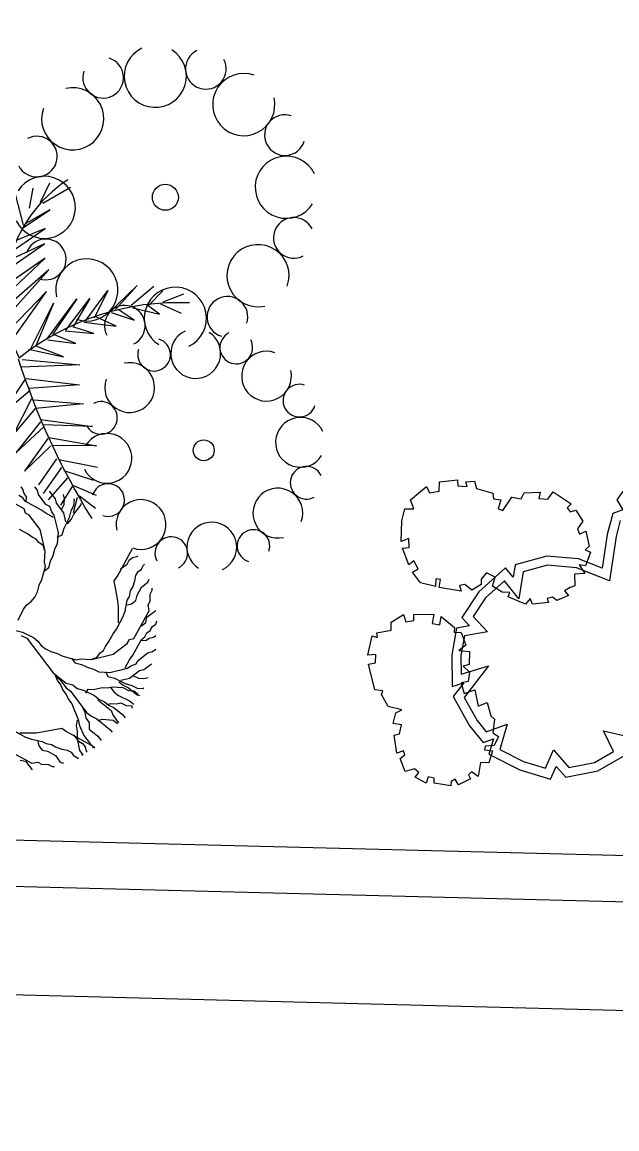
# Model space of a CAD drawing. Header units: millimetres. Extents: x 2680932 to 6187768, y 127588 to 383208.
# Drawn here: x 3072706 to 3073475, y 146375 to 147805 of the extents above; entities that cross this region are included whole.
import ezdxf

# ---------------------------------------------------------------- set-up
doc = ezdxf.new("R2010")
doc.units = ezdxf.units.MM
doc.header["$LTSCALE"] = 20
for name, color, linetype in [('家具内线', 36, 'Continuous'), ('家具外线', 255, 'Continuous'), ('装饰一', 201, 'Continuous'), ('阳台栏杆', 149, 'Continuous')]:
    doc.layers.add(name, color=color, linetype=linetype)

# ---------------------------------------------------------------- blocks, each defined once
blk = doc.blocks.new('MK-ZW-0004')
at = {"layer": '家具内线'}
for p, q in [((-131356.9, 4514.5), (-131363.7, 4542.2)), ((-131354.9, 4510.9), (-131339.5, 4535.5)), ((-131354.8, 4495.1), (-131371.2, 4515.8)), ((-131341.6, 4507.5), (-131355.9, 4492.9)), ((-131354.5, 4474.7), (-131341.6, 4507.5)), ((-131357.9, 4472.8), (-131378.7, 4505.2)), ((-131352.1, 4442.9), (-131382.4, 4484.1)), ((-131382.4, 4484.1), (-131355.2, 4452.2)), ((-131338.5, 4474.4), (-131354.8, 4455.6)), ((-131351.8, 4446.2), (-131338.5, 4474.4)), ((-131333.7, 4450.2), (-131349, 4425.7)), ((-131344.2, 4409.4), (-131333.7, 4450.2)), ((-131380.7, 4445.5), (-131347.7, 4423.3)), ((-131345.6, 4411.8), (-131380.7, 4445.5)), ((-131337.1, 4385), (-131373.6, 4421.1)), ((-131373.6, 4421.1), (-131340.8, 4395.5)), ((-131327.9, 4420.3), (-131340.2, 4394.3)), ((-131336.4, 4383.8), (-131327.9, 4420.3)), ((-131503.8, 4377), (-131519.7, 4414.9)), ((-131329.2, 4359.4), (-131375.3, 4404.3)), ((-131375.3, 4404.3), (-131334, 4367.8)), ((-131318.3, 4395.7), (-131334, 4367.8)), ((-131327.5, 4360.4), (-131318.3, 4395.7)), ((-131307, 4324.1), (-131290.3, 4397)), ((-131290.3, 4397), (-131296.9, 4321.7)), ((-131281.9, 4326.1), (-131264.8, 4393.2)), ((-131264.8, 4393.2), (-131268.3, 4327.8)), ((-131253.3, 4332.3), (-131239.7, 4395.3)), ((-131239.7, 4395.3), (-131241.9, 4332.7)), ((-131226.9, 4337.2), (-131208.9, 4402.7)), ((-131208.9, 4402.7), (-131219.4, 4339.4)), ((-131202.3, 4345.2), (-131183.8, 4404.8)), ((-131183.8, 4404.8), (-131191.7, 4347.1)), ((-131172.3, 4354.1), (-131156.1, 4402.2)), ((-131157.4, 4358.6), (-131140.2, 4395)), ((-131136.7, 4368.4), (-131120.4, 4396.1)), ((-131122.6, 4374.4), (-131104.1, 4393.1)), ((-131505.1, 4374.2), (-131528.5, 4389.5)), ((-131475.6, 4348.2), (-131493.7, 4384.9)), ((-131493.7, 4384.9), (-131480.5, 4351.5)), ((-131303.3, 4377.4), (-131321, 4345.1)), ((-131319, 4333.7), (-131303.3, 4377.4)), ((-131499.4, 4359.1), (-131524.5, 4367.2)), ((-131449.2, 4332.6), (-131470.8, 4375.5)), ((-131470.8, 4375.5), (-131460.2, 4336.6)), ((-131424.5, 4320.2), (-131451.4, 4372.2)), ((-131451.4, 4372.2), (-131437.3, 4327.2)), ((-131392.9, 4315.8), (-131432.9, 4370.6)), ((-131432.9, 4370.6), (-131404.3, 4315.4)), ((-131364.2, 4311.8), (-131417.1, 4373.5)), ((-131417.1, 4373.5), (-131375.7, 4311.3)), ((-131333.9, 4314.8), (-131389.8, 4366.6)), ((-131389.8, 4366.6), (-131347.5, 4313.1)), ((-131318, 4335.8), (-131373.5, 4373.6)), ((-131373.5, 4373.6), (-131322.8, 4344.2)), ((-131135.8, 4366.8), (-131113.8, 4348.8)), ((-131120.8, 4371.3), (-131101.9, 4363.7)), ((-131173.7, 4351.3), (-131143.3, 4323.7)), ((-131161.8, 4356.1), (-131131.4, 4328.5)), ((-131147.7, 4362.1), (-131122.6, 4333.5)), ((-131478.7, 4348.5), (-131519.6, 4343.4)), ((-131223.8, 4336.9), (-131188.2, 4300.1)), ((-131188.2, 4300.1), (-131217.2, 4340.7)), ((-131201.4, 4343.6), (-131163.5, 4308.1)), ((-131163.5, 4308.1), (-131190.8, 4345.6)), ((-131281.1, 4324.6), (-131240.1, 4288.8)), ((-131240.1, 4288.8), (-131266.1, 4329.1)), ((-131254.6, 4329.5), (-131211.1, 4299.3)), ((-131211.1, 4299.3), (-131241.9, 4332.7))]:
    blk.add_line(p, q, dxfattribs=at)
for centre, radius in [((-131490.5, 4534.9), 16.8), ((-131159.8, 4541.4), 13.5)]:
    blk.add_circle(centre, radius, dxfattribs=at)
at = {"layer": '家具外线'}
for p, q in [((-131000.1, 4447.7), (-131003.9, 4449.6)), ((-130989.1, 4451.9), (-130992, 4452.3)), ((-130984.4, 4448.5), (-130989.1, 4451.9)), ((-130955.6, 4440.5), (-130962.6, 4452.8)), ((-130945.2, 4450.5), (-130949, 4452.4)), ((-130942.6, 4445.9), (-130945.2, 4450.5)), ((-131034.9, 4437.9), (-131035.8, 4439.5)), ((-131034.3, 4432.2), (-131034.9, 4437.9)), ((-131022.8, 4444.9), (-131023.7, 4446.4)), ((-131018.1, 4441.4), (-131022.8, 4444.9)), ((-131015.5, 4436.8), (-131018.1, 4441.4)), ((-131010.8, 4433.4), (-131015.5, 4436.8)), ((-130994.8, 4438.4), (-131000.1, 4447.7)), ((-130985.5, 4431.5), (-130994.8, 4438.4)), ((-130975.7, 4447.3), (-130984.4, 4448.5)), ((-130971, 4443.9), (-130975.7, 4447.3)), ((-130963.2, 4444.3), (-130971, 4443.9)), ((-130930.5, 4420.2), (-130963.2, 4444.3)), ((-130948.9, 4438.2), (-130955.6, 4440.5)), ((-130945.4, 4432), (-130948.9, 4438.2)), ((-130937.9, 4442.5), (-130942.6, 4445.9)), ((-130935.3, 4437.8), (-130937.9, 4442.5)), ((-130930.6, 4434.4), (-130935.3, 4437.8)), ((-130928.9, 4445.6), (-130930.7, 4448.6)), ((-130928.3, 4439.8), (-130928.9, 4445.6)), ((-130925.7, 4435.2), (-130928.3, 4439.8)), ((-130927.1, 4428.2), (-130925.7, 4435.2)), ((-130910.6, 4441.8), (-130913.2, 4446.4)), ((-130910, 4436), (-130910.6, 4441.8)), ((-130902, 4422.2), (-130910, 4436)), ((-130889, 4427.6), (-130895.2, 4438.3)), ((-131013.3, 4409.5), (-131046, 4433.7)), ((-131031.7, 4427.5), (-131034.3, 4432.2)), ((-131027, 4424.1), (-131031.7, 4427.5)), ((-131021.8, 4414.9), (-131027, 4424.1)), ((-131004.1, 4431.1), (-131010.8, 4433.4)), ((-130996.5, 4427.3), (-131004.1, 4431.1)), ((-130991.9, 4423.8), (-130996.5, 4427.3)), ((-130985.2, 4421.5), (-130991.9, 4423.8)), ((-130978.8, 4429.2), (-130985.5, 4431.5)), ((-130980.5, 4418.1), (-130985.2, 4421.5)), ((-130975.3, 4423.1), (-130978.8, 4429.2)), ((-130974.7, 4417.3), (-130975.3, 4423.1)), ((-130928, 4429.8), (-130930.6, 4434.4)), ((-130929.9, 4414.4), (-130930.5, 4420.2)), ((-130909.3, 4416), (-130928, 4429.8)), ((-130897.4, 4418.7), (-130902, 4422.2)), ((-130888.4, 4421.8), (-130889, 4427.6)), ((-130880.5, 4408), (-130888.4, 4421.8)), ((-130878.8, 4419.2), (-130877.4, 4426.1)), ((-130877.4, 4426.1), (-130878, 4431.9)), ((-130866.3, 4416.1), (-130864.9, 4423)), ((-130864.9, 4423), (-130865.7, 4424.6)), ((-131007.8, 4404.5), (-131013.3, 4409.5)), ((-130967.1, 4413.5), (-130980.5, 4418.1)), ((-130959.5, 4409.7), (-130967.1, 4413.5)), ((-130945.5, 4399.3), (-130959.5, 4409.7)), ((-130925.2, 4410.9), (-130929.9, 4414.4)), ((-130913.8, 4391), (-130925.2, 4410.9)), ((-130903.7, 4411), (-130909.3, 4416)), ((-130894.4, 4404.1), (-130903.7, 4411)), ((-130895.9, 4411.4), (-130897.4, 4418.7)), ((-130893.3, 4406.8), (-130895.9, 4411.4)), ((-130890.8, 4383.7), (-130893.3, 4406.8)), ((-130883.1, 4412.6), (-130878.8, 4419.2)), ((-130879.3, 4396.4), (-130880.5, 4408)), ((-130874, 4401.5), (-130870.6, 4409.6)), ((-130870.6, 4409.6), (-130866.3, 4416.1)), ((-130868, 4404.9), (-130857.5, 4415)), ((-130864.9, 4404.4), (-130863.5, 4411.3)), ((-130863.5, 4411.3), (-130858.3, 4416.3)), ((-130857.5, 4415), (-130856.4, 4417.7)), ((-130851.3, 4404), (-130846.1, 4409.1)), ((-130845.7, 4399.1), (-130844.3, 4406)), ((-130844.3, 4406), (-130841.4, 4405.6)), ((-130984.2, 4405.8), (-131007.8, 4404.5)), ((-130973.5, 4405.8), (-130984.2, 4405.8)), ((-130953.1, 4403.2), (-130973.5, 4405.8)), ((-130940, 4394.3), (-130945.5, 4399.3)), ((-130930.7, 4387.4), (-130940, 4394.3)), ((-130882.7, 4388.4), (-130874, 4401.5)), ((-130877.5, 4393.4), (-130872.3, 4398.4)), ((-130872.3, 4398.4), (-130868, 4404.9)), ((-130872.1, 4384), (-130869.3, 4397.8)), ((-130869.3, 4397.8), (-130864.9, 4404.4)), ((-130859.9, 4390.9), (-130851.3, 4404)), ((-130850.1, 4392.5), (-130845.7, 4399.1)), ((-130849.5, 4386.7), (-130850.1, 4392.5)), ((-130844.8, 4383.3), (-130834.4, 4393.3)), ((-130834.4, 4393.3), (-130830.3, 4395.6)), ((-130925.1, 4382.4), (-130930.7, 4387.4)), ((-130920.4, 4379), (-130925.1, 4382.4)), ((-130917.8, 4374.4), (-130920.4, 4379)), ((-130910.8, 4362.1), (-130913.8, 4391)), ((-130893.7, 4369.8), (-130890.8, 4383.7)), ((-130893.1, 4378.3), (-130886.2, 4380.3)), ((-130886.2, 4380.3), (-130882.7, 4388.4)), ((-130872.9, 4371.3), (-130871.5, 4378.2)), ((-130871.5, 4378.2), (-130872.1, 4384)), ((-130871.2, 4382.4), (-130865.1, 4385.9)), ((-130865.1, 4385.9), (-130859.9, 4390.9)), ((-130857.8, 4363.6), (-130842.2, 4378.7)), ((-130850.9, 4379.8), (-130849.5, 4386.7)), ((-130850.3, 4374), (-130850.9, 4379.8)), ((-130849.1, 4376.7), (-130844.8, 4383.3)), ((-130842.2, 4378.7), (-130835.2, 4380.6)), ((-130835.2, 4380.6), (-130825, 4386.4)), ((-130832.2, 4366), (-130829.4, 4379.9)), ((-130829.4, 4379.9), (-130824.2, 4384.9)), ((-131118.1, 4367.2), (-131119.7, 4366.4)), ((-131111.2, 4365.8), (-131118.1, 4367.2)), ((-131110.1, 4374.5), (-131112.8, 4375.7)), ((-131104.6, 4361.5), (-131111.2, 4365.8)), ((-131100, 4364.1), (-131110.1, 4374.5)), ((-131093.5, 4359.8), (-131100, 4364.1)), ((-130912.3, 4369.4), (-130917.8, 4374.4)), ((-130911.6, 4363.6), (-130912.3, 4369.4)), ((-130901.4, 4355.2), (-130898, 4363.3)), ((-130898, 4363.3), (-130893.7, 4369.8)), ((-130871.7, 4359.7), (-130872.9, 4371.3)), ((-130863.9, 4360.1), (-130858.7, 4365.1)), ((-130858.7, 4365.1), (-130854.3, 4371.7)), ((-130854.3, 4371.7), (-130849.1, 4376.7)), ((-130833.6, 4359.1), (-130818, 4374.1)), ((-130831.6, 4360.2), (-130832.2, 4366)), ((-130818, 4374.1), (-130814, 4376.4)), ((-131121.2, 4354.7), (-131126.9, 4354.1)), ((-131114.2, 4353.3), (-131121.2, 4354.7)), ((-131103.1, 4351.6), (-131116.9, 4343.7)), ((-131107.7, 4349), (-131114.2, 4353.3)), ((-131096.5, 4358), (-131104.6, 4361.5)), ((-131091.5, 4352.8), (-131103.1, 4351.6)), ((-131083.4, 4349.4), (-131096.5, 4358)), ((-131088.5, 4354.6), (-131093.5, 4359.8)), ((-131075.3, 4345.9), (-131083.4, 4349.4)), ((-130913.6, 4348.2), (-130910.8, 4362.1)), ((-130909.2, 4340.5), (-130905.8, 4348.6)), ((-130905.8, 4348.6), (-130901.4, 4355.2)), ((-130873.1, 4352.8), (-130871.7, 4359.7)), ((-130868.5, 4349.3), (-130873.1, 4352.8)), ((-130872.5, 4347), (-130863.9, 4360.1)), ((-130843.2, 4347.5), (-130838, 4352.5)), ((-130838, 4352.5), (-130833.6, 4359.1)), ((-130836.5, 4345.2), (-130830.4, 4348.7)), ((-130830.4, 4348.7), (-130821.7, 4347.5)), ((-130822.6, 4318.2), (-130798.4, 4350.9)), ((-130821.7, 4347.5), (-130811.2, 4357.6)), ((-130811.2, 4357.6), (-130805.2, 4361.1)), ((-130802.2, 4346.5), (-130797, 4351.5)), ((-130797, 4351.5), (-130798.1, 4348.8)), ((-131122.7, 4343.1), (-131133.4, 4336.9)), ((-131116.9, 4343.7), (-131122.7, 4343.1)), ((-131113.8, 4334.7), (-131117.2, 4330)), ((-131106.5, 4336.2), (-131113.8, 4334.7)), ((-131101.9, 4338.8), (-131106.5, 4336.2)), ((-131099.2, 4337.7), (-131106.1, 4328.4)), ((-131078.8, 4341.3), (-131101.9, 4338.8)), ((-131064.9, 4338.4), (-131078.8, 4341.3)), ((-131073.4, 4339), (-131075.3, 4345.9)), ((-131058.4, 4334.1), (-131064.9, 4338.4)), ((-130919.9, 4326.3), (-130913, 4342.5)), ((-130915.3, 4337.1), (-130909.2, 4340.5)), ((-130913, 4342.5), (-130913.6, 4348.2)), ((-130881.2, 4333.9), (-130876, 4338.9)), ((-130876, 4338.9), (-130872.5, 4347)), ((-130873.6, 4330.1), (-130843.2, 4347.5)), ((-130857, 4329.4), (-130836.1, 4335.2)), ((-130851.3, 4342.8), (-130844.3, 4344.8)), ((-130844.3, 4344.8), (-130836.5, 4345.2)), ((-130836.1, 4335.2), (-130828.3, 4335.6)), ((-130828.3, 4335.6), (-130814.4, 4339.5)), ((-130814.4, 4339.5), (-130802.2, 4346.5)), ((-130808, 4331.9), (-130804.5, 4336.6)), ((-130804.5, 4336.6), (-130799.9, 4339.3)), ((-130799.9, 4339.3), (-130794.2, 4339.9)), ((-130796.3, 4331.5), (-130790.2, 4334.9)), ((-130794.2, 4339.9), (-130792.6, 4340.7)), ((-130790.2, 4334.9), (-130789.3, 4333.4)), ((-131136.9, 4321.5), (-131141.5, 4318.9)), ((-131131.1, 4322.1), (-131136.9, 4321.5)), ((-131117.2, 4330), (-131131.1, 4322.1)), ((-131111.1, 4322.8), (-131124.9, 4304.1)), ((-131106.1, 4328.4), (-131111.1, 4322.8)), ((-131057.2, 4321.3), (-131086, 4318.3)), ((-131058.7, 4320.4), (-131064.5, 4319.8)), ((-131050.3, 4330.7), (-131058.4, 4334.1)), ((-131043.3, 4318.5), (-131057.2, 4321.3)), ((-131043.7, 4326.3), (-131050.3, 4330.7)), ((-131035.6, 4322.9), (-131043.7, 4326.3)), ((-131032.1, 4316.8), (-131035.6, 4322.9)), ((-130924.2, 4319.7), (-130919.9, 4326.3)), ((-130900.2, 4310.7), (-130884.6, 4325.8)), ((-130891, 4318.1), (-130878.8, 4325.1)), ((-130884.6, 4325.8), (-130881.2, 4333.9)), ((-130883.1, 4318.5), (-130876.2, 4320.4)), ((-130878.8, 4325.1), (-130873.6, 4330.1)), ((-130876.2, 4320.4), (-130870.1, 4323.9)), ((-130870.1, 4323.9), (-130863.1, 4325.9)), ((-130863.1, 4325.9), (-130857, 4329.4)), ((-130835.3, 4333.7), (-130828.6, 4331.4)), ((-130828.6, 4331.4), (-130820.7, 4331.8)), ((-130820.7, 4331.8), (-130812, 4330.6)), ((-130817.2, 4326.7), (-130808, 4331.9)), ((-130812, 4330.6), (-130796.3, 4331.5)), ((-130798.7, 4315.7), (-130795.3, 4320.4)), ((-130795.3, 4320.4), (-130790.7, 4323)), ((-130790.7, 4323), (-130787.2, 4327.7)), ((-130787.2, 4327.7), (-130785.7, 4328.6)), ((-131130.3, 4306.4), (-131134.9, 4303.8)), ((-131123.3, 4305), (-131130.3, 4306.4)), ((-131106, 4306.9), (-131109.5, 4302.2)), ((-131086, 4318.3), (-131106, 4306.9)), ((-131077.5, 4307), (-131082.5, 4301.4)), ((-131074.1, 4311.7), (-131077.5, 4307)), ((-131069.5, 4314.3), (-131074.1, 4311.7)), ((-131064.5, 4319.8), (-131069.5, 4314.3)), ((-131037.5, 4319.1), (-131043.3, 4318.5)), ((-131021.4, 4312.2), (-131037.5, 4319.1)), ((-131014.8, 4307.9), (-131021.4, 4312.2)), ((-131006.7, 4304.4), (-131014.8, 4307.9)), ((-130948.9, 4282.9), (-130900.2, 4310.7)), ((-130932, 4305.1), (-130927.7, 4311.6)), ((-130927.7, 4311.6), (-130924.2, 4319.7)), ((-130896.2, 4313.1), (-130891, 4318.1)), ((-130896.2, 4313.1), (-130889.2, 4315)), ((-130889.2, 4315), (-130883.1, 4318.5)), ((-130827.6, 4312.7), (-130822.6, 4318.2)), ((-130826.3, 4289.1), (-130827.6, 4312.7)), ((-130804.8, 4301.4), (-130801, 4309)), ((-130801, 4309), (-130798.7, 4315.7)), ((-130784.4, 4305), (-130782.5, 4308.8)), ((-131140.6, 4303.2), (-131143.7, 4301.4)), ((-131134.9, 4303.8), (-131140.6, 4303.2)), ((-131115.2, 4301.6), (-131139.4, 4268.9)), ((-131129.5, 4301.5), (-131132.9, 4296.8)), ((-131124.9, 4304.1), (-131129.5, 4301.5)), ((-131109.5, 4302.2), (-131115.2, 4301.6)), ((-131082.5, 4301.4), (-131089.4, 4292.1)), ((-131000.1, 4300.1), (-131006.7, 4304.4)), ((-130995.1, 4294.9), (-131000.1, 4300.1)), ((-130991.6, 4288.8), (-130995.1, 4294.9)), ((-130957.2, 4278.4), (-130948.5, 4291.5)), ((-130948.5, 4291.5), (-130943.3, 4296.6)), ((-130943.3, 4296.6), (-130937.2, 4300)), ((-130937.2, 4300), (-130932, 4305.1)), ((-130810.6, 4290.1), (-130808.3, 4296.8)), ((-130808.3, 4296.8), (-130804.8, 4301.4)), ((-130800.6, 4290.4), (-130793.7, 4299.8)), ((-130793.7, 4299.8), (-130784.4, 4305)), ((-130783.6, 4289.3), (-130780.2, 4294)), ((-130780.2, 4294), (-130779.8, 4296.9)), ((-130986.6, 4283.6), (-130991.6, 4288.8)), ((-130973.5, 4274.9), (-130986.6, 4283.6)), ((-130960.6, 4270.3), (-130957.2, 4278.4)), ((-130953.3, 4276.3), (-130948.9, 4282.9)), ((-130828.9, 4258), (-130826.3, 4278.4)), ((-130826.3, 4278.4), (-130826.3, 4289.1)), ((-130818.6, 4272), (-130814, 4285.4)), ((-130814.8, 4279.6), (-130809, 4280.2)), ((-130814, 4285.4), (-130810.6, 4290.1)), ((-130809, 4280.2), (-130802.8, 4283.7)), ((-130802.8, 4283.7), (-130800.6, 4290.4)), ((-130788.2, 4276), (-130784.8, 4280.6)), ((-130784.8, 4280.6), (-130783.6, 4289.3)), ((-130832.8, 4250.4), (-130822.4, 4264.4)), ((-130822.4, 4264.4), (-130818.6, 4272)), ((-130811.9, 4235.4), (-130787.8, 4268.1)), ((-130791.6, 4260.5), (-130779.3, 4267.6)), ((-130787.8, 4268.1), (-130788.2, 4276)), ((-130793.9, 4253.8), (-130791.6, 4260.5))]:
    blk.add_line(p, q, dxfattribs=at)
for centre, radius, start, end in [((-131550, 4698.6), 26.3, 154.0378, 65.0701), ((-131483, 4691.6), 40.2, 108.0305, 50.3192), ((-131416.8, 4692.7), 26.3, 109.0378, 20.0701), ((-131153.7, 4666.8), 32.2, 108.0305, 50.3192), ((-131596, 4651), 40.2, 153.0305, 95.3192), ((-131374.4, 4640.4), 40.2, 63.0305, 5.3192), ((-131207.3, 4672.4), 21.1, 154.0378, 65.0701), ((-131100.8, 4667.7), 21.1, 109.0378, 20.0701), ((-131244.2, 4634.4), 32.2, 153.0305, 95.3192), ((-131066.8, 4625.8), 32.2, 63.0305, 5.3192), ((-131648.3, 4608.6), 26.3, 199.0378, 110.0701), ((-131648.3, 4608.6), 26.3, 199.0378, 110.0701), ((-131326.8, 4594.3), 26.3, 64.0378, 335.0701), ((-131286, 4600.4), 21.1, 199.0378, 110.0701), ((-131286, 4600.4), 21.1, 199.0378, 110.0701), ((-131028.8, 4589), 21.1, 64.0378, 335.0701), ((-131647.3, 4542.4), 40.2, 198.0305, 140.3192), ((-131647.3, 4542.4), 40.2, 198.0305, 140.3192), ((-131285.2, 4547.5), 32.2, 198.0305, 140.3192), ((-131285.2, 4547.5), 32.2, 198.0305, 140.3192), ((-131333.8, 4527.3), 40.2, 18.0305, 320.3192), ((-131034.4, 4535.4), 32.2, 18.0305, 320.3192), ((-131027.3, 4490), 328.9, 169.8644, 211.0558), ((-131290.7, 4493.9), 21.1, 244.0378, 155.0701), ((-131654.2, 4475.4), 26.3, 244.0378, 155.0701), ((-131033.5, 4482.5), 21.1, 19.0378, 290.0701), ((-131332.7, 4461.2), 26.3, 19.0378, 290.0701), ((-131252.7, 4457), 32.2, 243.0305, 185.3192), ((-131075.3, 4448.5), 32.2, 333.0305, 275.3192), ((-131606.7, 4429.4), 40.2, 243.0305, 185.3192), ((-131385, 4418.7), 40.2, 333.0305, 275.3192), ((-131218.7, 4415.2), 21.1, 289.0378, 200.0701), ((-131165.8, 4416), 32.2, 288.0305, 230.3192), ((-131112.2, 4410.5), 21.1, 334.0378, 245.0701), ((-131498.1, 4378.1), 40.2, 288.0305, 230.3192), ((-131366.9, 4491.1), 180.3, 205.7676, 288.7087), ((-131564.3, 4377.1), 26.3, 289.0378, 200.0701), ((-131431.1, 4371.2), 26.3, 334.0378, 245.0701), ((-131476.9, 5247), 943.1, 280.2888, 294.1272)]:
    blk.add_arc(centre, radius, start, end, dxfattribs=at)
blk = doc.blocks.new('MK-ZW-0405')
at = {"layer": '家具内线'}
for p, q in [((-86239.6, -13580.7), (-86252.9, -13632.6)), ((-86252.9, -13632.6), (-86274.6, -13775.9)), ((-86474.3, -13725.6), (-86553.7, -13747.1)), ((-86381.1, -13733.7), (-86474.3, -13725.6)), ((-86553.7, -13747.1), (-86567.5, -13834.5)), ((-86274.6, -13775.9), (-86381.1, -13733.7)), ((-86613.6, -13776.4), (-86674.8, -13831)), ((-86567.5, -13834.5), (-86613.6, -13776.4)), ((-86674.8, -13831), (-86714.7, -13891.2)), ((-86714.7, -13891.2), (-86668.8, -13940.8)), ((-86668.8, -13940.8), (-86743.4, -13954)), ((-86743.4, -13954), (-86754.4, -14017.2)), ((-86754.4, -14017.2), (-86753.6, -14078)), ((-86753.6, -14078), (-86665.8, -14051.1)), ((-86665.8, -14051.1), (-86744.1, -14152.6)), ((-86744.1, -14152.6), (-86702.3, -14227.7)), ((-86702.3, -14227.7), (-86672.8, -14263.4)), ((-86672.8, -14263.4), (-86605.3, -14238.9)), ((-86605.3, -14238.9), (-86629, -14320.5)), ((-86261.5, -14327.5), (-86293.8, -14260.7)), ((-86293.8, -14260.7), (-86205.6, -14280.7)), ((-86629, -14320.5), (-86552.7, -14359.5)), ((-86481.1, -14381.1), (-86455.3, -14322.5)), ((-86455.3, -14322.5), (-86405.2, -14378.9)), ((-86322.4, -14362.7), (-86261.5, -14327.5)), ((-86552.7, -14359.5), (-86481.1, -14381.1)), ((-86405.2, -14378.9), (-86322.4, -14362.7))]:
    blk.add_line(p, q, dxfattribs=at)
at = {"layer": '家具外线'}
for p, q in [((-86194.8, -13436.7), (-86250.8, -13514.7)), ((-86917.9, -13514), (-86865.5, -13471.4)), ((-86865.5, -13471.4), (-86856, -13492)), ((-86825, -13486.4), (-86824.2, -13456.5)), ((-86824.2, -13456.5), (-86765.6, -13450)), ((-86765.6, -13450), (-86764.9, -13468.9)), ((-86764.9, -13468.9), (-86734.3, -13470.9)), ((-86738.6, -13456.4), (-86710.3, -13453.9)), ((-86734.3, -13470.9), (-86738.6, -13456.4)), ((-86710.3, -13453.9), (-86704.2, -13477.4)), ((-86704.2, -13477.4), (-86651.7, -13492.7)), ((-86907.1, -13543.2), (-86917.9, -13514)), ((-86856, -13492), (-86825, -13486.4)), ((-86651.7, -13492.7), (-86649.6, -13511.3)), ((-86649.6, -13511.3), (-86626, -13514.3)), ((-86626, -13514.3), (-86633.7, -13543.3)), ((-86619.3, -13548.8), (-86589.9, -13505.2)), ((-86589.9, -13505.2), (-86559.3, -13511.1)), ((-86559.3, -13511.1), (-86549.7, -13491.4)), ((-86549.7, -13491.4), (-86498.7, -13489.1)), ((-86498.7, -13489.1), (-86502.3, -13510.4)), ((-86502.3, -13510.4), (-86473.6, -13511.8)), ((-86473.6, -13511.8), (-86456, -13488.5)), ((-86456, -13488.5), (-86398.5, -13526.9)), ((-86250.8, -13514.7), (-86231.3, -13546.7)), ((-86945.2, -13581.9), (-86935.9, -13543.6)), ((-86935.9, -13543.6), (-86907.1, -13543.2)), ((-86633.7, -13543.3), (-86619.3, -13548.8)), ((-86398.5, -13526.9), (-86411, -13539.7)), ((-86411, -13539.7), (-86401.7, -13553.4)), ((-86401.7, -13553.4), (-86383.2, -13547.4)), ((-86383.2, -13547.4), (-86361, -13582.9)), ((-86231.3, -13546.7), (-86264, -13558.5)), ((-86947.2, -13648.5), (-86945.2, -13581.9)), ((-86361, -13582.9), (-86377.4, -13607.9)), ((-86264, -13558.5), (-86281.5, -13626.7)), ((-86377.4, -13607.9), (-86371.3, -13625)), ((-86371.3, -13625), (-86351.3, -13615.5)), ((-86351.3, -13615.5), (-86339.7, -13664.2)), ((-86923.2, -13639.6), (-86947.2, -13648.5)), ((-86921.7, -13668.4), (-86923.2, -13639.6)), ((-86281.5, -13626.7), (-86298, -13735.2)), ((-86942.9, -13670.4), (-86921.7, -13668.4)), ((-86922.6, -13724.2), (-86942.9, -13670.4)), ((-86476.9, -13696), (-86579.6, -13723.8)), ((-86374.3, -13705), (-86476.9, -13696)), ((-86339.7, -13664.2), (-86353.4, -13675.4)), ((-86353.4, -13675.4), (-86336.1, -13683.3)), ((-86336.1, -13683.3), (-86352.2, -13727.1)), ((-86906.8, -13710.9), (-86922.6, -13724.2)), ((-86893.1, -13737.2), (-86906.8, -13710.9)), ((-86579.6, -13723.8), (-86586, -13764.2)), ((-86298, -13735.2), (-86374.3, -13705)), ((-86352.2, -13727.1), (-86371.8, -13724)), ((-86371.8, -13724), (-86354.1, -13752)), ((-86910.8, -13748.2), (-86893.1, -13737.2)), ((-86885.1, -13782.4), (-86910.8, -13748.2)), ((-86610, -13734), (-86697, -13811.7)), ((-86671.3, -13750.3), (-86689.5, -13770.8)), ((-86644.2, -13763.8), (-86671.3, -13750.3)), ((-86652.9, -13792.8), (-86644.2, -13763.8)), ((-86586, -13764.2), (-86610, -13734)), ((-86354.1, -13752), (-86387, -13754.1)), ((-86387, -13754.1), (-86385.8, -13792.2)), ((-86836.6, -13793.9), (-86885.1, -13782.4)), ((-86835.7, -13769.8), (-86836.6, -13793.9)), ((-86820.8, -13771.8), (-86835.7, -13769.8)), ((-86825, -13797.2), (-86820.8, -13771.8)), ((-86754.1, -13808.9), (-86825, -13797.2)), ((-86742.2, -13787.5), (-86759.5, -13791.3)), ((-86759.5, -13791.3), (-86754.1, -13808.9)), ((-86719.5, -13806.3), (-86742.2, -13787.5)), ((-86688.7, -13788), (-86719.5, -13806.3)), ((-86689.5, -13770.8), (-86688.7, -13788)), ((-86621.1, -13812.4), (-86652.9, -13792.8)), ((-86401.4, -13797.4), (-86419.7, -13808.1)), ((-86385.8, -13792.2), (-86401.4, -13797.4)), ((-86697, -13811.7), (-86751.8, -13894.2)), ((-86596.8, -13813.8), (-86621.1, -13812.4)), ((-86601.9, -13827.7), (-86596.8, -13813.8)), ((-86546.3, -13851.2), (-86601.9, -13827.7)), ((-86530.5, -13832.5), (-86546.3, -13851.2)), ((-86523.3, -13850.9), (-86530.5, -13832.5)), ((-86458, -13828.2), (-86475.7, -13832.5)), ((-86475.7, -13832.5), (-86470.9, -13846.2)), ((-86444, -13839.5), (-86458, -13828.2)), ((-86407.3, -13823.5), (-86444, -13839.5)), ((-86419.7, -13808.1), (-86407.3, -13823.5)), ((-86470.9, -13846.2), (-86523.3, -13850.9)), ((-86980.4, -13935.6), (-86980.1, -13909.1)), ((-86980.1, -13909.1), (-86939.6, -13885)), ((-86939.6, -13885), (-86932.9, -13908)), ((-86932.9, -13908), (-86906.5, -13904.1)), ((-86906.5, -13904.1), (-86906.2, -13884.6)), ((-86906.2, -13884.6), (-86842.3, -13883.2)), ((-86842.3, -13883.2), (-86847.6, -13913.8)), ((-86822.8, -13917.6), (-86818.6, -13891)), ((-86818.6, -13891), (-86775, -13926.7)), ((-86751.8, -13894.2), (-86726.6, -13921.4)), ((-87026.4, -13943.8), (-86980.4, -13935.6)), ((-87024.3, -13958.6), (-87026.4, -13943.8)), ((-86847.6, -13913.8), (-86822.8, -13917.6)), ((-86768.7, -13928.8), (-86783.6, -14014.9)), ((-86775, -13926.7), (-86776, -13941.7)), ((-86776, -13941.7), (-86753.5, -13942.5)), ((-86726.6, -13921.4), (-86768.7, -13928.8)), ((-86753.5, -13942.5), (-86738.5, -13983.7)), ((-87055.3, -14016), (-87041.7, -13953.8)), ((-87041.7, -13953.8), (-87024.3, -13958.6)), ((-87030, -14014), (-87055.3, -14016)), ((-87030.2, -14040.5), (-87030, -14014)), ((-86783.6, -14014.9), (-86782.3, -14117.4)), ((-86738.5, -13983.7), (-86760.8, -14001.4)), ((-86760.8, -14001.4), (-86726.7, -14004.8)), ((-86726.7, -14004.8), (-86727.4, -14045.8)), ((-87053.2, -14044.8), (-87030.2, -14040.5)), ((-87032.6, -14128.5), (-87053.2, -14044.8)), ((-86727.4, -14045.8), (-86746.9, -14051.8)), ((-86746.9, -14051.8), (-86727.1, -14070.6)), ((-86727.1, -14070.6), (-86730.7, -14101.7)), ((-86782.3, -14117.4), (-86745, -14105.9)), ((-86745, -14105.9), (-86779, -14150)), ((-86730.7, -14101.7), (-86753.6, -14106)), ((-86753.6, -14106), (-86744, -14140.5)), ((-87007.2, -14131.7), (-87032.6, -14128.5)), ((-87011.6, -14143.3), (-87007.2, -14131.7)), ((-86989.2, -14181.6), (-87011.6, -14143.3)), ((-86779, -14150), (-86726.5, -14244.3)), ((-86744, -14140.5), (-86709.1, -14128.4)), ((-86709.1, -14128.4), (-86699.2, -14180.7)), ((-86945.9, -14192.5), (-86989.2, -14181.6)), ((-86964.3, -14202.5), (-86945.9, -14192.5)), ((-86699.2, -14180.7), (-86669.5, -14168.9)), ((-86669.5, -14168.9), (-86657.9, -14212.4)), ((-86973, -14237.2), (-86964.3, -14202.5)), ((-86657.9, -14212.4), (-86645.7, -14222.5)), ((-86645.7, -14222.5), (-86651.5, -14266.9)), ((-86946, -14240.9), (-86973, -14237.2)), ((-86952.5, -14270.3), (-86946, -14240.9)), ((-86726.5, -14244.3), (-86682.1, -14297.9)), ((-86651.5, -14266.9), (-86633.5, -14278.9)), ((-86970.3, -14275.1), (-86952.5, -14270.3)), ((-86962, -14332.7), (-86970.3, -14275.1)), ((-86682.1, -14297.9), (-86649.4, -14286)), ((-86649.4, -14286), (-86663.8, -14335.6)), ((-86633.5, -14278.9), (-86646.9, -14307.9)), ((-86940.1, -14324.8), (-86962, -14332.7)), ((-86950.8, -14349.7), (-86935.4, -14338.6)), ((-86935.4, -14338.6), (-86940.1, -14324.8)), ((-86675.6, -14310.4), (-86678.3, -14322.1)), ((-86678.3, -14322.1), (-86652.4, -14325.1)), ((-86646.9, -14307.9), (-86675.6, -14310.4)), ((-86652.4, -14325.1), (-86664.6, -14364.4)), ((-86663.8, -14335.6), (-86563.6, -14386.7)), ((-86312, -14390.4), (-86223.4, -14339.2)), ((-86934.2, -14391.5), (-86950.8, -14349.7)), ((-86691.6, -14363.1), (-86698.6, -14408)), ((-86664.6, -14364.4), (-86691.6, -14363.1)), ((-86464.7, -14416.5), (-86446.9, -14375.9)), ((-86446.9, -14375.9), (-86415.9, -14410.8)), ((-86905, -14383.7), (-86934.2, -14391.5)), ((-86891, -14395), (-86905, -14383.7)), ((-86902.3, -14410.7), (-86891, -14395)), ((-86866.9, -14429.8), (-86902.3, -14410.7)), ((-86860.3, -14408.9), (-86866.9, -14429.8)), ((-86840.7, -14413.4), (-86860.3, -14408.9)), ((-86720, -14393.3), (-86730.2, -14403.2)), ((-86730.2, -14403.2), (-86723.8, -14415.3)), ((-86698.6, -14408), (-86720, -14393.3)), ((-86563.6, -14386.7), (-86464.7, -14416.5)), ((-86415.9, -14410.8), (-86312, -14390.4)), ((-86840.5, -14429.4), (-86840.7, -14413.4)), ((-86786.7, -14438), (-86840.5, -14429.4)), ((-86786.4, -14424.2), (-86786.7, -14438)), ((-86773.2, -14416.6), (-86786.4, -14424.2)), ((-86762.2, -14435.3), (-86773.2, -14416.6)), ((-86723.8, -14415.3), (-86762.2, -14435.3))]:
    blk.add_line(p, q, dxfattribs=at)

msp = doc.modelspace()

# ---------------------------------------------------------------- linework, layer by layer
at = {"layer": '装饰一'}
msp.add_lwpolyline([(3118231.1, 178931.4), (3117643.3, 206439.7, 0.419225), (3115670.7, 208297.7), (3089596.4, 207294.9, 0.18894), (3088727.1, 206915.1), (3064854.6, 183042.6, 0.195167), (3064474, 182142.1), (3063986.7, 148354.4, 0.410933), (3065545.5, 146731.8), (3093211.2, 146022.4, 0.455994), (3095453.1, 148473.9), (3095085.3, 151661.3, -0.433344), (3116431.7, 176993.5, 0.405051)], format="xyb", close=True, dxfattribs=at)
at = {"layer": '阳台栏杆'}
for points in [[(3111704.2, 176383.4, -0.052457), (3116424.3, 177133.3, 0.405051), (3118091.1, 178928.5), (3117503.3, 206436.7, 0.419225), (3115676.1, 208157.8), (3089601.8, 207155, 0.18894), (3088826.1, 206816.1), (3064953.6, 182943.6, 0.195167), (3064614, 182140), (3064126.7, 148352.3, 0.410933), (3065549.1, 146871.8), (3093214.8, 146162.4, 0.455994), (3095314, 148457.8), (3094946.3, 151645.1, -0.027241), (3094789.4, 154127, -0.027241)], [(3111704.2, 176445.5, -0.052281), (3116421.1, 177193.2, 0.405051), (3118031.1, 178927.2), (3117443.3, 206435.4, 0.419225), (3115678.4, 208097.9), (3089604.1, 207095, 0.18894), (3088868.6, 206773.6), (3064996.1, 182901.1, 0.195167), (3064674, 182139.2), (3064186.7, 148351.5, 0.410933), (3065550.6, 146931.7), (3093216.3, 146222.4, 0.455994), (3095254.4, 148451), (3094886.7, 151638.1, -0.027246), (3094729.4, 154127, -0.027246)]]:
    msp.add_lwpolyline(points, format="xyb", dxfattribs=at)

# ---------------------------------------------------------------- block references
at = {"layer": '家具外线', "color": 8, "rotation": 277.500236533182}
msp.add_blockref('MK-ZW-0004', (3085558.4, 16621.5), dxfattribs=at)
at = {"layer": '家具外线', "xscale": 0.3999999999068677, "yscale": 0.4000000000232831, "zscale": 0.4}
msp.add_blockref('MK-ZW-0405', (3107974.9, 152593.6), dxfattribs=at)

doc.saveas('drawing.dxf')
